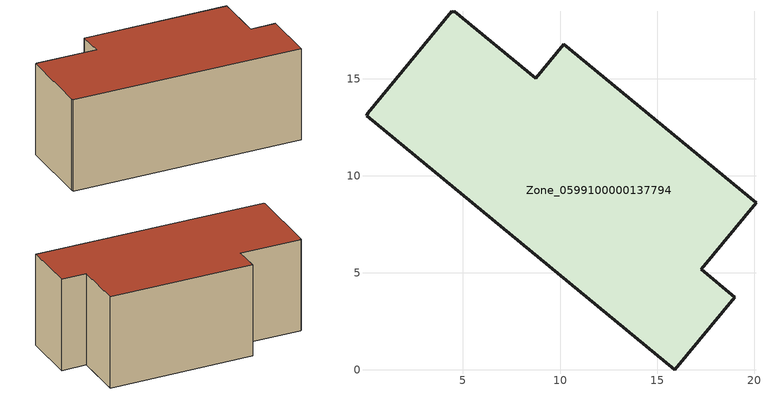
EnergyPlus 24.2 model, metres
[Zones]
Zone_0599100000137794
 floor ground (C_G): 0.09,13.21 4.43,18.48 4.51,18.41 4.56,18.47 8.75,15.03 10.18,16.77 20.09,8.62 17.26,5.18 19,3.75 15.91,0 0.03,13.08 z0
 wall outside (C_F): 0.03,13.08 15.91,0 19,3.75 17.26,5.18 20.09,8.62 10.18,16.77 8.75,15.03 4.56,18.47 4.51,18.41 4.43,18.48 0.09,13.21 0.03,13.08 z0:8.37
 roof outside (C_R): 0.09,13.21 0.03,13.08 15.91,0 19,3.75 17.26,5.18 20.09,8.62 10.18,16.77 8.75,15.03 4.56,18.47 4.51,18.41 4.43,18.48 z8.37
[BUILDING]
Pand.0599100000137794: North Axis=0; Terrain=City; Loads Convergence Tolerance Value=0.04; Temperature Convergence Tolerance Value=0.4; Solar Distribution=FullExterior; Maximum Number of Warmup Days=25; Minimum Number of Warmup Days=1
[Site:Location]
Rotterdam.The.Hague.AP_ZH_NLD Design_Conditions: Latitude=51.96; Longitude=4.45; Time Zone=1; Elevation=-4.5
[SITE:GROUNDTEMPERATURE:BUILDINGSURFACE]
18, 18, 18, 18, 18, 18, 18, 18, 18, 18, 18, 18
[MATERIAL] Thermal Absorptance=0.9; Solar Absorptance=0.7; Visible Absorptance=0.7
Name | Roughness | Thickness | Conductivity | Density | Specific Heat
G.D.1965 | MediumSmooth | 0.15 | 1 | 540 | 1210
F.D.1965 | Rough | 0.3 | 0.857143 | 1920 | 840
R.D.1965 | MediumRough | 0.2 | 0.08 | 1500 | 1000
[CONSTRUCTION]
C_G: G.D.1965
C_F: F.D.1965
C_R: R.D.1965
[ZONE]
Zone_0599100000137794: Type=1; Multiplier=1; Ceiling Height=Autocalculate; Volume=Autocalculate; Floor Area=autocalculate; Part of Total Floor Area=Yes
[ZONEINFILTRATION:DESIGNFLOWRATE]
Infil_Zone_0599100000137794: Zone or ZoneList or Space or SpaceList=Zone_0599100000137794; Schedule=AlwaysOn; Design Flow Rate Calculation Method=Flow/Area; Flow Rate per Floor Area=0.0042; Constant Term Coefficient=1; Temperature Term Coefficient=0; Velocity Term Coefficient=0; Velocity Squared Term Coefficient=0
[HVACTEMPLATE:ZONE:IDEALLOADSAIRSYSTEM]
Zone_0599100000137794: Maximum Heating Supply Air Temperature=50; Minimum Cooling Supply Air Temperature=13; Maximum Heating Supply Air Humidity Ratio=0.0156; Minimum Cooling Supply Air Humidity Ratio=0.0077; Heating Limit=NoLimit; Cooling Limit=NoLimit; Dehumidification Control Type=ConstantSensibleHeatRatio; Cooling Sensible Heat Ratio=0.7; Dehumidification Setpoint=60; Humidification Control Type=None; Humidification Setpoint=30; Outdoor Air Method=None; Outdoor Air Flow Rate per Person=0.00944; Outdoor Air Flow Rate per Zone Floor Area=0; Outdoor Air Flow Rate per Zone=0; Demand Controlled Ventilation Type=None; Outdoor Air Economizer Type=NoEconomizer; Heat Recovery Type=None; Sensible Heat Recovery Effectiveness=0.7; Latent Heat Recovery Effectiveness=0.65
[ZONECONTROL:THERMOSTAT]
ThermostatControl_Zone_0599100000137794: Zone or ZoneList=Zone_0599100000137794; Control Type Schedule=DualSetpointControlType; Control 1=Thermostat_Zone_0599100000137794; Temperature Difference Between Cutout And Setpoint=0
[THERMOSTATSETPOINT:DUALSETPOINT]
Thermostat_Zone_0599100000137794: Heating Setpoint Temperature Schedule=HeatingSetpoint_Zone_0599100000137794; Cooling Setpoint Temperature Schedule=CoolingSetpoint_Zone_0599100000137794
[SCHEDULE:COMPACT]
HeatingSetpoint_Zone_0599100000137794: Through: 12/31, For: AllDays, Until: 24:00, 21
CoolingSetpoint_Zone_0599100000137794: Through: 12/31, For: AllDays, Until: 24:00, 24
DualSetpointControlType: Through: 12/31, For: AllDays, Until: 24:00, 4
AlwaysOn: Through: 12/31, For: AllDays, Until: 24:00, 1
